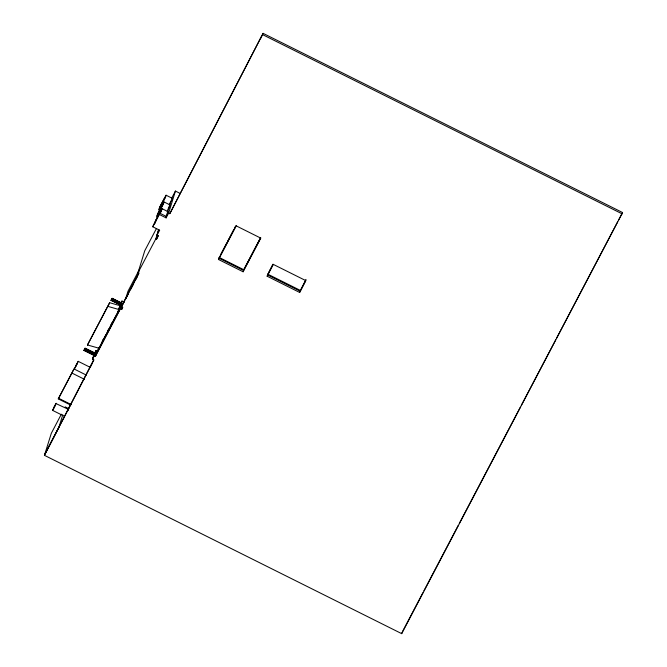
<?xml version="1.0" encoding="UTF-8"?>
<svg xmlns="http://www.w3.org/2000/svg" width="667" height="667" viewBox="0 0 667 667"><rect width="100%" height="100%" fill="white"/><g stroke="black" fill="none" stroke-linecap="round" stroke-linejoin="round"><path stroke-width="1" d="M63.99 416.058L52.601 410.372L55.92 403.552L68.468 409.371M56.203 403.252L52.601 410.372M78.206 361.339L74.612 368.467L78.206 361.339L90.479 367.467M120.969 302.985L118.926 308.988L120.035 309.546L95.514 356.228L94.406 355.669L95.99 350.542L97.099 351.092L95.514 356.228M180.057 193.372L175.421 191.062L168.634 213.115L169.793 213.69L263.09 33.35L622.569 212.531L401.692 633.65L44.431 455.328L51.309 433.317L61.356 414.182M62.765 414.782L58.813 427.605L44.931 454.044L93.78 359.663M85.084 348.241L84.667 349.208L85.084 348.241L95.047 353.076L94.897 353.485L93.93 355.319L84.034 350.408L84.809 348.849L84.559 349.433M63.207 419.493L63.79 417.6M44.431 455.328L93.855 360.072L92.463 359.38L93.747 355.194M120.419 304.769L111.131 300.333L111.631 299.2M111.823 299.008L120.76 303.602M112.114 298.457L123.02 303.894L112.114 298.457L111.714 299.233M118.926 308.988L120.21 304.811M119.385 308.112L121.786 309.313L122.803 307.37L121.519 306.728L121.936 305.403L138.828 272.828M121.786 309.313L122.194 307.979L119.793 306.778M125.563 299.158L128.022 291.162L139.495 269.326L137.31 276.43M121.519 306.728L138.894 273.253L137.977 272.795L144.764 250.742L156.286 228.806M158.688 229.39L155.745 238.978L156.478 239.345L158.246 235.943L156.978 235.309L159.655 230.215L152.818 226.805L153.227 225.471L159.705 213.14L166.542 216.55L166.125 217.884L159.296 214.474L159.705 213.14M156.978 235.309L158.746 229.556M156.478 239.345L158.212 235.459M169.793 213.69L261.297 36.76M260.889 38.094L263.09 33.35M218.543 259.513L219.176 257.445L243.738 269.71L243.105 271.777L218.543 259.513L236.21 225.871L260.78 238.127L243.105 271.777M267.125 276.205L273.32 264.407L305.836 280.632L299.633 292.438L267.125 276.205L270.143 269.601M299.633 292.438L305.995 279.473M401.692 633.65L402.101 632.316M124.387 302.243L121.986 301.042L119.335 307.662M123.078 303.693L123.645 301.876M68.426 409.588L67.992 410.664M170.96 200.984L169.301 204.761M168.968 207.554L167.25 211.472M58.971 398.466L71.236 404.586L70.552 405.019L58.279 398.891L74.012 368.951L86.276 375.071M109.663 302.726L87.469 344.981L109.663 302.726L120.077 305.686M166.95 214.574L165.916 216.908M159.822 213.865C165.216 201.868 153.56 223.72 155.77 221.586M160.305 213.132L161.072 211.447A8.229 0.484 -63.5 0 0 161.898 208.746L155.419 221.094A8.229 0.484 -63.5 0 0 154.419 223.845M159.621 210.072L157.837 214.299L162.931 204.21L160.272 208.746M169.668 204.36L171.277 200.909A7.904 0.467 -63.5 0 0 172.061 198.341L171.652 198.899M167.6 211.089L169.201 207.645A7.904 0.467 -63.5 0 0 169.993 205.069L168.959 206.637M165.8 217.45L167.167 214.491A8.229 0.484 -63.5 0 0 167.992 211.789L166.933 213.415M111.131 300.333L111.814 299.133M84.034 350.408L84.609 349.316L94.497 354.319M58.279 398.891L74.012 368.951M152.818 226.805L159.296 214.474M171.686 198.157L175.421 191.062M94.431 353.502L95.99 350.542M120.502 303.86L121.986 301.042M166.125 217.884L168.634 213.115M92.871 358.046L94.822 354.335L95.923 354.894L119.96 309.129M92.463 359.38L94.406 355.669M137.977 272.795L155.745 238.978M97.099 351.092L99.016 347.432M102.385 341.029L103.343 339.195M107.67 330.957L108.629 329.131M111.039 324.554L111.998 322.72M117.767 311.739L118.726 309.905M101.726 342.696L106.07 334.434M107.028 332.591L119.576 308.713M98.833 348.207L119.468 309.671L108.104 306.445M126.038 298.249L128.431 293.697M130.815 289.153L133.683 283.692M136.076 279.139L137.035 277.314M68.134 409.33L70.544 404.744M90.804 366.175L91.763 364.332M221.085 253.81L226.813 242.896M227.772 241.079L233.5 230.165M234.459 228.347L235.409 226.53M236.143 225.446L218.951 258.179L243.513 270.443L260.705 237.71M243.738 269.71L260.455 237.886M271.102 267.792L273.003 264.157M268.009 273.97L272.778 264.891M305.761 280.207L300.042 291.104L267.534 274.879M402.585 631.399L422.936 592.646M423.904 590.804L458.304 525.296M459.271 523.453L520.327 407.203M521.294 405.353L555.703 339.853M556.67 338.002L617.725 221.752M618.693 219.91L622.569 212.531M112.148 298.282L111.464 299.7M95.047 353.076L94.681 353.777M111.481 299.666L121.386 304.586M168.201 208.371L168.634 207.67M154.594 223.787L155.011 223.212M87.469 344.981L99.191 348.274M262.681 34.684L622.153 213.865M166.133 195.239L172.228 198.274M164.065 201.968L170.16 205.011M162.073 208.688L168.167 211.731M267.759 274.145L300.267 290.37M112.098 298.357L121.994 303.193M112.006 298.499L121.886 303.56M111.898 298.699L114.582 300.033M111.931 298.874L121.778 303.793M111.681 299.408L120.627 303.869M111.272 299.958L121.261 304.819M111.306 300.1L122.478 305.669M111.214 300.242L122.436 305.803M111.156 300.325L121.002 305.236M119.76 306.912L122.161 308.112M85.109 348.357L94.981 353.285M84.984 348.399L94.864 353.327M85.026 348.558L94.897 353.485M84.909 348.808L94.781 353.735M84.776 349.091L94.647 354.019M84.476 349.675L94.355 354.602M84.342 349.942L94.214 354.869M84.1 350.2L94.089 355.086M84.125 350.308L93.997 355.236M72.228 373.212L84.501 379.331M65.191 406.887L68.826 408.704M160.047 207.103L164.916 197.649L160.047 207.103M53.635 408.271L55.186 405.253L53.635 408.271M75.621 366.408L77.214 363.307L75.621 366.408M120.727 304.21L121.086 303.518L120.727 304.21M160.464 205.553L159.73 207.17A7.904 0.467 -63.5 0 0 158.946 209.746L165.183 197.874A7.904 0.467 -63.5 0 0 165.966 195.298L160.464 205.553M158.396 212.281L157.662 213.907A7.904 0.467 -63.5 0 0 156.878 216.475L163.107 204.602A7.904 0.467 -63.5 0 0 163.899 202.026L158.396 212.281"/></g></svg>
